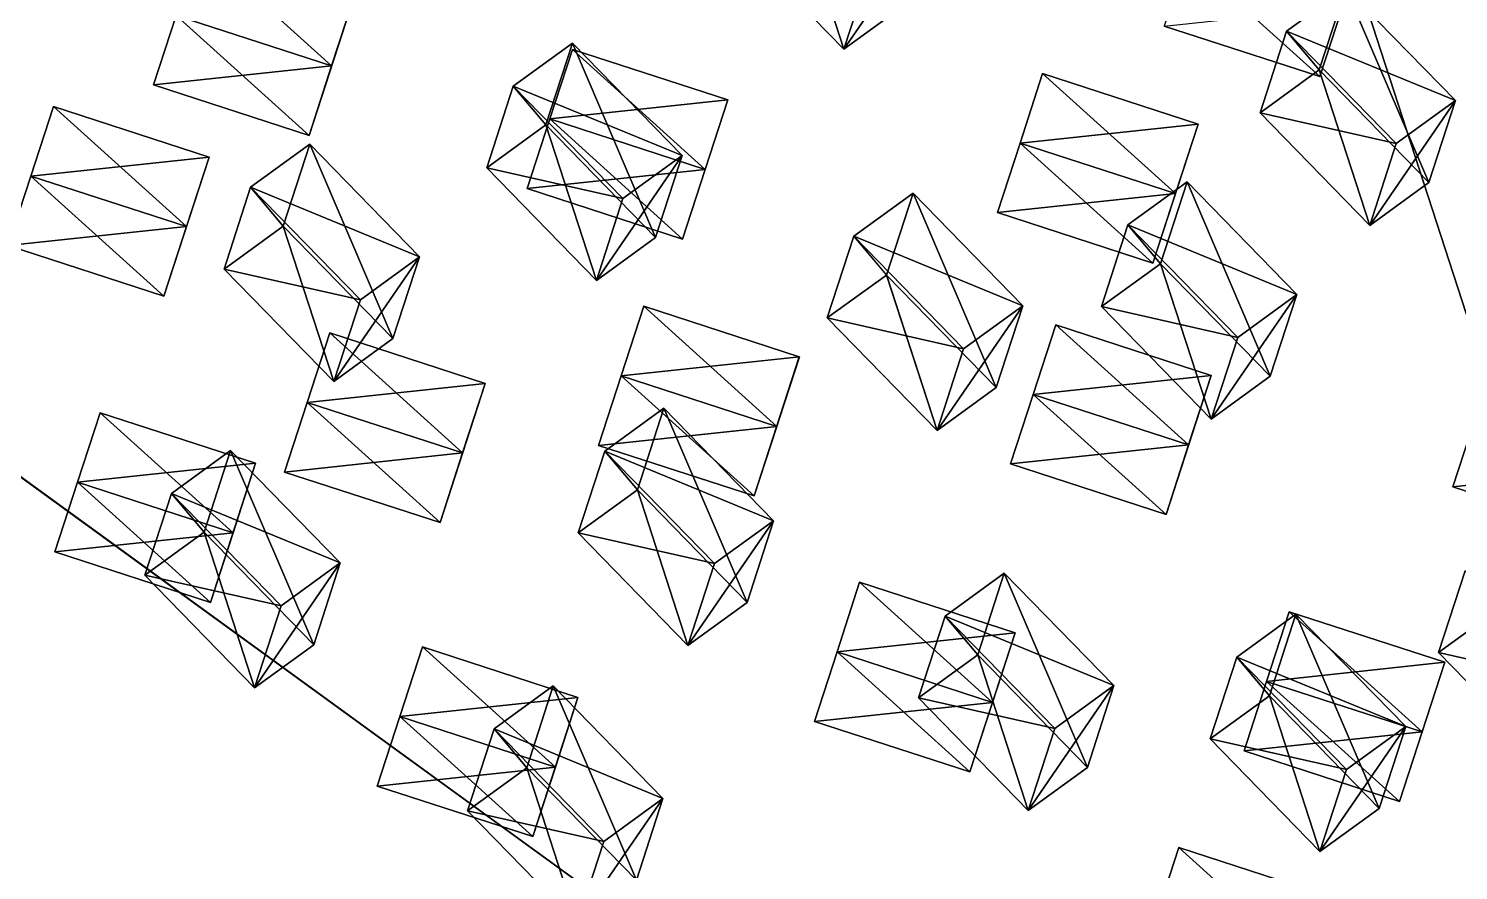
# Model space of a CAD drawing. Header units: metres. Extents: x -324 to 324, y -310 to 311.
# Drawn here: x -219.5 to -132.1, y -244.9 to -193.4 of the extents above; entities that cross this region are included whole.
import ezdxf

# ---------------------------------------------------------------- set-up
doc = ezdxf.new("R2010")
doc.units = ezdxf.units.M

msp = doc.modelspace()

# ---------------------------------------------------------------- linework, layer by layer
for p, q in [((-261.94806, -190.31653, -1061.6997), (-100.13974, -307.86996, -938.0959)), ((-100.0555, -307.9384, -938.3003), (-261.85693, -190.37546, -1061.9042))]:
    msp.add_line(p, q)
for points in [[(-100.0555, -307.9384, -938.3003), (-261.85693, -190.37546, -1061.9042), (-161.85385, -117.712006, -1261.8993), (-161.85374, -117.71191, -1261.8992)], [(-100.0555, -307.9384, -938.3003), (-161.85385, -117.712006, -1261.8993), (61.75289, -190.36646, -1261.8992), (61.75299, -190.36635, -1261.899)], [(-169.66518, -194.63312, -898.4702), (-176.3735, -187.7513, -901.23413), (-172.75555, -185.12271, -903.4704), (-172.75545, -185.1226, -903.4703)], [(-172.75555, -185.12271, -903.4704), (-166.04724, -192.00453, -900.70654), (-169.66518, -194.63312, -898.4702), (-169.66507, -194.63301, -898.4701)], [(-169.66518, -194.63312, -898.4702), (-166.04724, -192.00453, -900.70654), (-164.4223, -187.00429, -892.2002), (-164.4222, -187.00418, -892.2001)], [(-164.4223, -187.00429, -892.2002), (-168.04025, -189.63287, -889.9639), (-169.66518, -194.63312, -898.4702), (-169.66507, -194.63301, -898.4701)], [(-176.3735, -187.7513, -901.23413), (-169.66518, -194.63312, -898.4702), (-168.04025, -189.63287, -889.9639), (-168.04015, -189.63277, -889.9638)], [(-140.56323, -196.30281, -1144.5905), (-139.18112, -192.04915, -1153.5345), (-137.7992, -187.796, -1151.2982), (-137.79909, -187.7959, -1151.2981)], [(-137.7992, -187.796, -1151.2982), (-139.18129, -192.04967, -1142.3541), (-140.56323, -196.30281, -1144.5905), (-140.56313, -196.3027, -1144.5903)], [(-209.12793, -188.30614, -1106.2496), (-210.51004, -192.5598, -1097.3055), (-200.99947, -195.64998, -1097.3055), (-200.99936, -195.64987, -1097.3054)], [(-200.99947, -195.64998, -1097.3055), (-199.61737, -191.39632, -1106.2496), (-209.12793, -188.30614, -1106.2496), (-209.12782, -188.30603, -1106.2495)], [(-148.69186, -188.95949, -1142.3541), (-150.07379, -193.21263, -1144.5905), (-140.56323, -196.30281, -1144.5905), (-140.56313, -196.3027, -1144.5903)], [(-140.56323, -196.30281, -1144.5905), (-139.18129, -192.04967, -1142.3541), (-148.69186, -188.95949, -1142.3541), (-148.69176, -188.95938, -1142.354)], [(-61.935295, -190.30717, -738.10077), (-261.94806, -190.31653, -1061.6997), (-100.13974, -307.86996, -938.0959), (-100.13964, -307.86987, -938.09576)], [(-199.61737, -191.39632, -1106.2496), (-200.9993, -195.64946, -1108.486), (-210.50987, -192.55928, -1108.486), (-210.50977, -192.55917, -1108.4858)], [(-202.38141, -199.90312, -1099.5419), (-200.9993, -195.64946, -1108.486), (-199.61737, -191.39632, -1106.2496), (-199.61726, -191.39621, -1106.2495)], [(-199.61737, -191.39632, -1106.2496), (-200.99947, -195.64998, -1097.3055), (-202.38141, -199.90312, -1099.5419), (-202.3813, -199.90302, -1099.5417)], [(-132.26791, -197.7749, -852.8397), (-138.97624, -190.89307, -855.60364), (-142.59418, -193.52167, -853.3673), (-142.59407, -193.52156, -853.3672)], [(-142.59418, -193.52167, -853.3673), (-138.97624, -190.89307, -855.60364), (-140.60117, -195.89333, -864.1099), (-140.60106, -195.89322, -864.1098)], [(-133.89285, -202.77515, -861.34607), (-140.60117, -195.89333, -864.1099), (-138.97624, -190.89307, -855.60364), (-138.97614, -190.89296, -855.6035)], [(-138.97624, -190.89307, -855.60364), (-132.26791, -197.7749, -852.8397), (-133.89285, -202.77515, -861.34607), (-133.89275, -202.77504, -861.34595)], [(-139.18112, -192.04915, -1153.5345), (-140.56323, -196.30281, -1144.5905), (-150.07379, -193.21263, -1144.5905), (-150.07368, -193.21252, -1144.5903)], [(-211.89197, -196.81294, -1099.5419), (-210.50987, -192.55928, -1108.486), (-200.9993, -195.64946, -1108.486), (-200.99919, -195.64935, -1108.4858)], [(-210.50987, -192.55928, -1108.486), (-211.89197, -196.81294, -1099.5419), (-210.51004, -192.5598, -1097.3055), (-210.50993, -192.5597, -1097.3054)], [(-210.51004, -192.5598, -1097.3055), (-211.89197, -196.81294, -1099.5419), (-202.38141, -199.90312, -1099.5419), (-202.3813, -199.90302, -1099.5417)], [(-202.38141, -199.90312, -1099.5419), (-200.99947, -195.64998, -1097.3055), (-210.51004, -192.5598, -1097.3055), (-210.50993, -192.5597, -1097.3054)], [(-140.60117, -195.89333, -864.1099), (-144.21912, -198.52191, -861.87366), (-142.59418, -193.52167, -853.3673), (-142.59407, -193.52156, -853.3672)], [(-135.88586, -200.40349, -850.60345), (-142.59418, -193.52167, -853.3673), (-144.21912, -198.52191, -861.87366), (-144.21901, -198.5218, -861.87354)], [(-142.59418, -193.52167, -853.3673), (-135.88586, -200.40349, -850.60345), (-132.26791, -197.7749, -852.8397), (-132.2678, -197.7748, -852.8396)], [(-179.56404, -201.13731, -933.3094), (-186.27237, -194.2555, -936.0733), (-189.8903, -196.88408, -933.837), (-189.8902, -196.88397, -933.83685)], [(-189.8903, -196.88408, -933.837), (-186.27237, -194.2555, -936.0733), (-187.8973, -199.25574, -944.5796), (-187.89719, -199.25563, -944.57947)], [(-181.18898, -206.13756, -941.81573), (-187.8973, -199.25574, -944.5796), (-186.27237, -194.2555, -936.0733), (-186.27226, -194.25539, -936.0732)], [(-186.2771, -194.64098, -1108.3225), (-187.65921, -198.89464, -1099.3784), (-178.14864, -201.98482, -1099.3784), (-178.14853, -201.98471, -1099.3783)], [(-187.65921, -198.89464, -1099.3784), (-186.2771, -194.64098, -1108.3225), (-187.65904, -198.89412, -1110.5588), (-187.65894, -198.89401, -1110.5587)], [(-187.65904, -198.89412, -1110.5588), (-186.2771, -194.64098, -1108.3225), (-176.76654, -197.73116, -1108.3225), (-176.76643, -197.73105, -1108.3224)], [(-178.14864, -201.98482, -1099.3784), (-176.76654, -197.73116, -1108.3225), (-186.2771, -194.64098, -1108.3225), (-186.277, -194.64087, -1108.3224)], [(-186.27237, -194.2555, -936.0733), (-179.56404, -201.13731, -933.3094), (-181.18898, -206.13756, -941.81573), (-181.18887, -206.13745, -941.8156)], [(-200.9993, -195.64946, -1108.486), (-202.38141, -199.90312, -1099.5419), (-211.89197, -196.81294, -1099.5419), (-211.89186, -196.81284, -1099.5417)], [(-157.51492, -196.11517, -1123.2926), (-158.89703, -200.36884, -1114.3485), (-149.38646, -203.45901, -1114.3485), (-149.38635, -203.45891, -1114.3484)], [(-158.89703, -200.36884, -1114.3485), (-157.51492, -196.11517, -1123.2926), (-158.89687, -200.36832, -1125.5289), (-158.89676, -200.36821, -1125.5288)], [(-158.89687, -200.36832, -1125.5289), (-157.51492, -196.11517, -1123.2926), (-148.00436, -199.20535, -1123.2926), (-148.00426, -199.20525, -1123.2925)], [(-149.38646, -203.45901, -1114.3485), (-148.00436, -199.20535, -1123.2926), (-157.51492, -196.11517, -1123.2926), (-157.51482, -196.11507, -1123.2925)], [(-137.51079, -205.40375, -859.10974), (-144.21912, -198.52191, -861.87366), (-140.60117, -195.89333, -864.1099), (-140.60106, -195.89322, -864.1098)], [(-140.60117, -195.89333, -864.1099), (-133.89285, -202.77515, -861.34607), (-137.51079, -205.40375, -859.10974), (-137.51068, -205.40364, -859.1096)], [(-187.8973, -199.25574, -944.5796), (-191.51524, -201.88432, -942.3433), (-189.8903, -196.88408, -933.837), (-189.8902, -196.88397, -933.83685)], [(-183.18199, -203.7659, -931.0731), (-189.8903, -196.88408, -933.837), (-191.51524, -201.88432, -942.3433), (-191.51514, -201.88422, -942.3432)], [(-189.8903, -196.88408, -933.837), (-183.18199, -203.7659, -931.0731), (-179.56404, -201.13731, -933.3094), (-179.56393, -201.1372, -933.30927)], [(-218.00763, -198.13597, -1082.0673), (-219.38974, -202.38963, -1073.1232), (-209.87917, -205.47981, -1073.1232), (-209.87906, -205.4797, -1073.123)], [(-219.38974, -202.38963, -1073.1232), (-218.00763, -198.13597, -1082.0673), (-219.38957, -202.38911, -1084.3036), (-219.38947, -202.389, -1084.3035)], [(-219.38957, -202.38911, -1084.3036), (-218.00763, -198.13597, -1082.0673), (-208.49707, -201.22615, -1082.0673), (-208.49696, -201.22604, -1082.0671)], [(-209.87917, -205.47981, -1073.1232), (-208.49707, -201.22615, -1082.0673), (-218.00763, -198.13597, -1082.0673), (-218.00752, -198.13586, -1082.0671)], [(-176.76654, -197.73116, -1108.3225), (-178.14847, -201.9843, -1110.5588), (-187.65904, -198.89412, -1110.5588), (-187.65894, -198.89401, -1110.5587)], [(-179.53058, -206.23796, -1101.6147), (-178.14847, -201.9843, -1110.5588), (-176.76654, -197.73116, -1108.3225), (-176.76643, -197.73105, -1108.3224)], [(-176.76654, -197.73116, -1108.3225), (-178.14864, -201.98482, -1099.3784), (-179.53058, -206.23796, -1101.6147), (-179.53047, -206.23785, -1101.6146)], [(-137.51079, -205.40375, -859.10974), (-133.89285, -202.77515, -861.34607), (-132.26791, -197.7749, -852.8397), (-132.2678, -197.7748, -852.8396)], [(-132.26791, -197.7749, -852.8397), (-135.88586, -200.40349, -850.60345), (-137.51079, -205.40375, -859.10974), (-137.51068, -205.40364, -859.1096)], [(-184.80692, -208.76614, -939.5794), (-191.51524, -201.88432, -942.3433), (-187.8973, -199.25574, -944.5796), (-187.89719, -199.25563, -944.57947)], [(-189.04114, -203.14778, -1101.6147), (-187.65904, -198.89412, -1110.5588), (-178.14847, -201.9843, -1110.5588), (-178.14836, -201.98419, -1110.5587)], [(-187.65904, -198.89412, -1110.5588), (-189.04114, -203.14778, -1101.6147), (-187.65921, -198.89464, -1099.3784), (-187.6591, -198.89453, -1099.3783)], [(-187.65921, -198.89464, -1099.3784), (-189.04114, -203.14778, -1101.6147), (-179.53058, -206.23796, -1101.6147), (-179.53047, -206.23785, -1101.6146)], [(-187.8973, -199.25574, -944.5796), (-181.18898, -206.13756, -941.81573), (-184.80692, -208.76614, -939.5794), (-184.80681, -208.76604, -939.5793)], [(-179.53058, -206.23796, -1101.6147), (-178.14864, -201.98482, -1099.3784), (-187.65921, -198.89464, -1099.3784), (-187.6591, -198.89453, -1099.3783)], [(-148.00436, -199.20535, -1123.2926), (-149.38629, -203.4585, -1125.5289), (-158.89687, -200.36832, -1125.5289), (-158.89676, -200.36821, -1125.5288)], [(-150.7684, -207.71216, -1116.5848), (-149.38629, -203.4585, -1125.5289), (-148.00436, -199.20535, -1123.2926), (-148.00426, -199.20525, -1123.2925)], [(-148.00436, -199.20535, -1123.2926), (-149.38646, -203.45901, -1114.3485), (-150.7684, -207.71216, -1116.5848), (-150.7683, -207.71205, -1116.5847)], [(-144.21912, -198.52191, -861.87366), (-137.51079, -205.40375, -859.10974), (-135.88586, -200.40349, -850.60345), (-135.88576, -200.40338, -850.60333)], [(-195.62427, -207.32352, -966.56366), (-202.3326, -200.44168, -969.3276), (-205.95053, -203.07028, -967.09125), (-205.95042, -203.07018, -967.0911)], [(-205.95053, -203.07028, -967.09125), (-202.3326, -200.44168, -969.3276), (-203.95752, -205.44194, -977.83386), (-203.95741, -205.44183, -977.83374)], [(-197.2492, -212.32376, -975.07), (-203.95752, -205.44194, -977.83386), (-202.3326, -200.44168, -969.3276), (-202.33249, -200.44157, -969.32745)], [(-202.3326, -200.44168, -969.3276), (-195.62427, -207.32352, -966.56366), (-197.2492, -212.32376, -975.07), (-197.2491, -212.32365, -975.0699)], [(-160.27896, -204.62198, -1116.5848), (-158.89687, -200.36832, -1125.5289), (-149.38629, -203.4585, -1125.5289), (-149.38618, -203.45839, -1125.5288)], [(-158.89687, -200.36832, -1125.5289), (-160.27896, -204.62198, -1116.5848), (-158.89703, -200.36884, -1114.3485), (-158.89693, -200.36873, -1114.3484)], [(-158.89703, -200.36884, -1114.3485), (-160.27896, -204.62198, -1116.5848), (-150.7684, -207.71216, -1116.5848), (-150.7683, -207.71205, -1116.5847)], [(-150.7684, -207.71216, -1116.5848), (-149.38646, -203.45901, -1114.3485), (-158.89703, -200.36884, -1114.3485), (-158.89693, -200.36873, -1114.3484)], [(-208.49707, -201.22615, -1082.0673), (-209.879, -205.4793, -1084.3036), (-219.38957, -202.38911, -1084.3036), (-219.38947, -202.389, -1084.3035)], [(-211.26111, -209.73296, -1075.3595), (-209.879, -205.4793, -1084.3036), (-208.49707, -201.22615, -1082.0673), (-208.49696, -201.22604, -1082.0671)], [(-208.49707, -201.22615, -1082.0673), (-209.87917, -205.47981, -1073.1232), (-211.26111, -209.73296, -1075.3595), (-211.261, -209.73285, -1075.3594)], [(-191.51524, -201.88432, -942.3433), (-184.80692, -208.76614, -939.5794), (-183.18199, -203.7659, -931.0731), (-183.18188, -203.7658, -931.073)], [(-178.14847, -201.9843, -1110.5588), (-179.53058, -206.23796, -1101.6147), (-189.04114, -203.14778, -1101.6147), (-189.04103, -203.14767, -1101.6146)], [(-184.80692, -208.76614, -939.5794), (-181.18898, -206.13756, -941.81573), (-179.56404, -201.13731, -933.3094), (-179.56393, -201.1372, -933.30927)], [(-179.56404, -201.13731, -933.3094), (-183.18199, -203.7659, -931.0731), (-184.80692, -208.76614, -939.5794), (-184.80681, -208.76604, -939.5793)], [(-220.77167, -206.64278, -1075.3595), (-219.38957, -202.38911, -1084.3036), (-209.879, -205.4793, -1084.3036), (-209.87889, -205.47919, -1084.3035)], [(-219.38957, -202.38911, -1084.3036), (-220.77167, -206.64278, -1075.3595), (-219.38974, -202.38963, -1073.1232), (-219.38963, -202.38953, -1073.123)], [(-219.38974, -202.38963, -1073.1232), (-220.77167, -206.64278, -1075.3595), (-211.26111, -209.73296, -1075.3595), (-211.261, -209.73285, -1075.3594)], [(-211.26111, -209.73296, -1075.3595), (-209.87917, -205.47981, -1073.1232), (-219.38974, -202.38963, -1073.1232), (-219.38963, -202.38953, -1073.123)], [(-141.96942, -209.62589, -882.46515), (-148.67775, -202.74405, -885.22906), (-152.29568, -205.37265, -882.99274), (-152.29558, -205.37254, -882.9926)], [(-152.29568, -205.37265, -882.99274), (-148.67775, -202.74405, -885.22906), (-150.30267, -207.74431, -893.73535), (-150.30257, -207.7442, -893.7352)], [(-143.59436, -214.62613, -890.9715), (-150.30267, -207.74431, -893.73535), (-148.67775, -202.74405, -885.22906), (-148.67764, -202.74394, -885.22894)], [(-148.67775, -202.74405, -885.22906), (-141.96942, -209.62589, -882.46515), (-143.59436, -214.62613, -890.9715), (-143.59425, -214.62602, -890.9714)], [(-203.95752, -205.44194, -977.83386), (-207.57547, -208.07053, -975.5976), (-205.95053, -203.07028, -967.09125), (-205.95042, -203.07018, -967.0911)], [(-199.24222, -209.9521, -964.3274), (-205.95053, -203.07028, -967.09125), (-207.57547, -208.07053, -975.5976), (-207.57536, -208.07042, -975.5975)], [(-205.95053, -203.07028, -967.09125), (-199.24222, -209.9521, -964.3274), (-195.62427, -207.32352, -966.56366), (-195.62416, -207.32341, -966.56354)], [(-158.73203, -210.31883, -910.3988), (-165.44035, -203.43701, -913.1627), (-169.05829, -206.0656, -910.9264), (-169.05818, -206.06549, -910.9263)], [(-169.05829, -206.0656, -910.9264), (-165.44035, -203.43701, -913.1627), (-167.06528, -208.43726, -921.669), (-167.06517, -208.43715, -921.6689)], [(-160.35696, -215.31908, -918.90515), (-167.06528, -208.43726, -921.669), (-165.44035, -203.43701, -913.1627), (-165.44025, -203.4369, -913.1626)], [(-165.44035, -203.43701, -913.1627), (-158.73203, -210.31883, -910.3988), (-160.35696, -215.31908, -918.90515), (-160.35686, -215.31897, -918.905)], [(-149.38629, -203.4585, -1125.5289), (-150.7684, -207.71216, -1116.5848), (-160.27896, -204.62198, -1116.5848), (-160.27885, -204.62187, -1116.5847)], [(-209.879, -205.4793, -1084.3036), (-211.26111, -209.73296, -1075.3595), (-220.77167, -206.64278, -1075.3595), (-220.77156, -206.64267, -1075.3594)], [(-200.86714, -214.95236, -972.8337), (-207.57547, -208.07053, -975.5976), (-203.95752, -205.44194, -977.83386), (-203.95741, -205.44183, -977.83374)], [(-203.95752, -205.44194, -977.83386), (-197.2492, -212.32376, -975.07), (-200.86714, -214.95236, -972.8337), (-200.86703, -214.95226, -972.83356)], [(-150.30267, -207.74431, -893.73535), (-153.92062, -210.3729, -891.4991), (-152.29568, -205.37265, -882.99274), (-152.29558, -205.37254, -882.9926)], [(-145.58737, -212.25447, -880.2289), (-152.29568, -205.37265, -882.99274), (-153.92062, -210.3729, -891.4991), (-153.92052, -210.37279, -891.49896)], [(-152.29568, -205.37265, -882.99274), (-145.58737, -212.25447, -880.2289), (-141.96942, -209.62589, -882.46515), (-141.96931, -209.62578, -882.465)], [(-167.06528, -208.43726, -921.669), (-170.68323, -211.06584, -919.43274), (-169.05829, -206.0656, -910.9264), (-169.05818, -206.06549, -910.9263)], [(-162.34998, -212.94742, -908.16254), (-169.05829, -206.0656, -910.9264), (-170.68323, -211.06584, -919.43274), (-170.68312, -211.06573, -919.4326)], [(-169.05829, -206.0656, -910.9264), (-162.34998, -212.94742, -908.16254), (-158.73203, -210.31883, -910.3988), (-158.73192, -210.31873, -910.3987)], [(-207.57547, -208.07053, -975.5976), (-200.86714, -214.95236, -972.8337), (-199.24222, -209.9521, -964.3274), (-199.24211, -209.952, -964.3273)], [(-200.86714, -214.95236, -972.8337), (-197.2492, -212.32376, -975.07), (-195.62427, -207.32352, -966.56366), (-195.62416, -207.32341, -966.56354)], [(-195.62427, -207.32352, -966.56366), (-199.24222, -209.9521, -964.3274), (-200.86714, -214.95236, -972.8337), (-200.86703, -214.95226, -972.83356)], [(-147.2123, -217.25473, -888.73517), (-153.92062, -210.3729, -891.4991), (-150.30267, -207.74431, -893.73535), (-150.30257, -207.7442, -893.7352)], [(-150.30267, -207.74431, -893.73535), (-143.59436, -214.62613, -890.9715), (-147.2123, -217.25473, -888.73517), (-147.21219, -217.25462, -888.73505)], [(-163.9749, -217.94766, -916.6688), (-170.68323, -211.06584, -919.43274), (-167.06528, -208.43726, -921.669), (-167.06517, -208.43715, -921.6689)], [(-167.06528, -208.43726, -921.669), (-160.35696, -215.31908, -918.90515), (-163.9749, -217.94766, -916.6688), (-163.9748, -217.94756, -916.6687)], [(-147.2123, -217.25473, -888.73517), (-143.59436, -214.62613, -890.9715), (-141.96942, -209.62589, -882.46515), (-141.96931, -209.62578, -882.465)], [(-141.96942, -209.62589, -882.46515), (-145.58737, -212.25447, -880.2289), (-147.2123, -217.25473, -888.73517), (-147.21219, -217.25462, -888.73505)], [(-181.90524, -210.35077, -1081.146), (-183.28735, -214.60443, -1072.2019), (-173.77678, -217.69461, -1072.2019), (-173.77667, -217.6945, -1072.2018)], [(-183.28735, -214.60443, -1072.2019), (-181.90524, -210.35077, -1081.146), (-183.28719, -214.60391, -1083.3823), (-183.28708, -214.6038, -1083.3822)], [(-183.28719, -214.60391, -1083.3823), (-181.90524, -210.35077, -1081.146), (-172.39468, -213.44095, -1081.146), (-172.39458, -213.44084, -1081.1459)], [(-173.77678, -217.69461, -1072.2019), (-172.39468, -213.44095, -1081.146), (-181.90524, -210.35077, -1081.146), (-181.90514, -210.35066, -1081.1459)], [(-163.9749, -217.94766, -916.6688), (-160.35696, -215.31908, -918.90515), (-158.73203, -210.31883, -910.3988), (-158.73192, -210.31873, -910.3987)], [(-158.73203, -210.31883, -910.3988), (-162.34998, -212.94742, -908.16254), (-163.9749, -217.94766, -916.6688), (-163.9748, -217.94756, -916.6687)], [(-153.92062, -210.3729, -891.4991), (-147.2123, -217.25473, -888.73517), (-145.58737, -212.25447, -880.2289), (-145.58727, -212.25436, -880.22876)], [(-170.68323, -211.06584, -919.43274), (-163.9749, -217.94766, -916.6688), (-162.34998, -212.94742, -908.16254), (-162.34987, -212.94731, -908.1624)], [(-156.71567, -211.48761, -1094.5499), (-158.09778, -215.74127, -1085.6058), (-148.5872, -218.83145, -1085.6058), (-148.5871, -218.83134, -1085.6057)], [(-158.09778, -215.74127, -1085.6058), (-156.71567, -211.48761, -1094.5499), (-158.09761, -215.74075, -1096.7863), (-158.0975, -215.74065, -1096.7861)], [(-158.09761, -215.74075, -1096.7863), (-156.71567, -211.48761, -1094.5499), (-147.20511, -214.57779, -1094.5499), (-147.205, -214.57768, -1094.5498)], [(-148.5872, -218.83145, -1085.6058), (-147.20511, -214.57779, -1094.5499), (-156.71567, -211.48761, -1094.5499), (-156.71556, -211.4875, -1094.5498)], [(-201.11642, -211.97987, -1066.1759), (-202.49854, -216.23354, -1057.2318), (-192.98796, -219.32372, -1057.2318), (-192.98785, -219.32361, -1057.2317)], [(-202.49854, -216.23354, -1057.2318), (-201.11642, -211.97987, -1066.1759), (-202.49837, -216.23302, -1068.4122), (-202.49826, -216.23291, -1068.4121)], [(-202.49837, -216.23302, -1068.4122), (-201.11642, -211.97987, -1066.1759), (-191.60587, -215.07005, -1066.1759), (-191.60576, -215.06995, -1066.1758)], [(-192.98796, -219.32372, -1057.2318), (-191.60587, -215.07005, -1066.1759), (-201.11642, -211.97987, -1066.1759), (-201.11632, -211.97977, -1066.1758)], [(-172.39468, -213.44095, -1081.146), (-173.77661, -217.69409, -1083.3823), (-183.28719, -214.60391, -1083.3823), (-183.28708, -214.6038, -1083.3822)], [(-175.15872, -221.94775, -1074.4382), (-173.77661, -217.69409, -1083.3823), (-172.39468, -213.44095, -1081.146), (-172.39458, -213.44084, -1081.1459)], [(-172.39468, -213.44095, -1081.146), (-173.77678, -217.69461, -1072.2019), (-175.15872, -221.94775, -1074.4382), (-175.15862, -221.94765, -1074.4381)], [(-191.60587, -215.07005, -1066.1759), (-192.9878, -219.3232, -1068.4122), (-202.49837, -216.23302, -1068.4122), (-202.49826, -216.23291, -1068.4121)], [(-194.3699, -223.57686, -1059.4681), (-192.9878, -219.3232, -1068.4122), (-191.60587, -215.07005, -1066.1759), (-191.60576, -215.06995, -1066.1758)], [(-191.60587, -215.07005, -1066.1759), (-192.98796, -219.32372, -1057.2318), (-194.3699, -223.57686, -1059.4681), (-194.3698, -223.57675, -1059.468)], [(-184.66928, -218.85757, -1074.4382), (-183.28719, -214.60391, -1083.3823), (-173.77661, -217.69409, -1083.3823), (-173.7765, -217.69398, -1083.3822)], [(-183.28719, -214.60391, -1083.3823), (-184.66928, -218.85757, -1074.4382), (-183.28735, -214.60443, -1072.2019), (-183.28725, -214.60432, -1072.2018)], [(-183.28735, -214.60443, -1072.2019), (-184.66928, -218.85757, -1074.4382), (-175.15872, -221.94775, -1074.4382), (-175.15862, -221.94765, -1074.4381)], [(-175.15872, -221.94775, -1074.4382), (-173.77678, -217.69461, -1072.2019), (-183.28735, -214.60443, -1072.2019), (-183.28725, -214.60432, -1072.2018)], [(-147.20511, -214.57779, -1094.5499), (-148.58704, -218.83093, -1096.7863), (-158.09761, -215.74075, -1096.7863), (-158.0975, -215.74065, -1096.7861)], [(-149.96915, -223.0846, -1087.8422), (-148.58704, -218.83093, -1096.7863), (-147.20511, -214.57779, -1094.5499), (-147.205, -214.57768, -1094.5498)], [(-147.20511, -214.57779, -1094.5499), (-148.5872, -218.83145, -1085.6058), (-149.96915, -223.0846, -1087.8422), (-149.96904, -223.08449, -1087.842)], [(-159.4797, -219.99442, -1087.8422), (-158.09761, -215.74075, -1096.7863), (-148.58704, -218.83093, -1096.7863), (-148.58693, -218.83083, -1096.7861)], [(-158.09761, -215.74075, -1096.7863), (-159.4797, -219.99442, -1087.8422), (-158.09778, -215.74127, -1085.6058), (-158.09767, -215.74117, -1085.6057)], [(-158.09778, -215.74127, -1085.6058), (-159.4797, -219.99442, -1087.8422), (-149.96915, -223.0846, -1087.8422), (-149.96904, -223.08449, -1087.842)], [(-149.96915, -223.0846, -1087.8422), (-148.5872, -218.83145, -1085.6058), (-158.09778, -215.74127, -1085.6058), (-158.09767, -215.74117, -1085.6057)], [(-203.88046, -220.48668, -1059.4681), (-202.49837, -216.23302, -1068.4122), (-192.9878, -219.3232, -1068.4122), (-192.98769, -219.32309, -1068.4121)], [(-202.49837, -216.23302, -1068.4122), (-203.88046, -220.48668, -1059.4681), (-202.49854, -216.23354, -1057.2318), (-202.49843, -216.23343, -1057.2317)], [(-202.49854, -216.23354, -1057.2318), (-203.88046, -220.48668, -1059.4681), (-194.3699, -223.57686, -1059.4681), (-194.3698, -223.57675, -1059.468)], [(-194.3699, -223.57686, -1059.4681), (-192.98796, -219.32372, -1057.2318), (-202.49854, -216.23354, -1057.2318), (-202.49843, -216.23343, -1057.2317)], [(-173.96713, -223.46332, -950.49713), (-180.67546, -216.58148, -953.26105), (-184.2934, -219.21008, -951.0247), (-184.29329, -219.20998, -951.0246)], [(-184.2934, -219.21008, -951.0247), (-180.67546, -216.58148, -953.26105), (-182.30038, -221.58174, -961.76733), (-182.30028, -221.58163, -961.7672)], [(-175.59207, -228.46356, -959.0035), (-182.30038, -221.58174, -961.76733), (-180.67546, -216.58148, -953.26105), (-180.67535, -216.58138, -953.2609)], [(-180.67546, -216.58148, -953.26105), (-173.96713, -223.46332, -950.49713), (-175.59207, -228.46356, -959.0035), (-175.59196, -228.46346, -959.00336)], [(-215.15765, -216.86305, -1048.2117), (-216.53976, -221.11671, -1039.2676), (-207.02919, -224.2069, -1039.2676), (-207.02908, -224.20679, -1039.2675)], [(-216.53976, -221.11671, -1039.2676), (-215.15765, -216.86305, -1048.2117), (-216.5396, -221.1162, -1050.448), (-216.53949, -221.11609, -1050.4479)], [(-216.5396, -221.1162, -1050.448), (-215.15765, -216.86305, -1048.2117), (-205.6471, -219.95323, -1048.2117), (-205.64699, -219.95312, -1048.2115)], [(-207.02919, -224.2069, -1039.2676), (-205.6471, -219.95323, -1048.2117), (-215.15765, -216.86305, -1048.2117), (-215.15755, -216.86295, -1048.2115)], [(-173.77661, -217.69409, -1083.3823), (-175.15872, -221.94775, -1074.4382), (-184.66928, -218.85757, -1074.4382), (-184.66917, -218.85747, -1074.4381)], [(-132.42723, -221.39749, -1101.8911), (-131.04514, -217.14383, -1110.8352), (-121.53457, -220.23401, -1110.8352), (-121.53447, -220.2339, -1110.8351)], [(-131.04514, -217.14383, -1110.8352), (-132.42723, -221.39749, -1101.8911), (-131.0453, -217.14435, -1099.6548), (-131.0452, -217.14424, -1099.6547)], [(-131.0453, -217.14435, -1099.6548), (-132.42723, -221.39749, -1101.8911), (-122.91667, -224.48767, -1101.8911), (-122.91657, -224.48756, -1101.891)], [(-200.46567, -226.04881, -996.4065), (-207.174, -219.16699, -999.1704), (-210.79193, -221.79558, -996.9341), (-210.79182, -221.79547, -996.93396)], [(-210.79193, -221.79558, -996.9341), (-207.174, -219.16699, -999.1704), (-208.79892, -224.16724, -1007.6767), (-208.79881, -224.16713, -1007.6766)], [(-202.0906, -231.04906, -1004.91284), (-208.79892, -224.16724, -1007.6767), (-207.174, -219.16699, -999.1704), (-207.17389, -219.16689, -999.1703)], [(-207.174, -219.16699, -999.1704), (-200.46567, -226.04881, -996.4065), (-202.0906, -231.04906, -1004.91284), (-202.0905, -231.04895, -1004.9127)], [(-192.9878, -219.3232, -1068.4122), (-194.3699, -223.57686, -1059.4681), (-203.88046, -220.48668, -1059.4681), (-203.88036, -220.48657, -1059.468)], [(-182.30038, -221.58174, -961.76733), (-185.91833, -224.21033, -959.53107), (-184.2934, -219.21008, -951.0247), (-184.29329, -219.20998, -951.0246)], [(-177.58508, -226.0919, -948.26086), (-184.2934, -219.21008, -951.0247), (-185.91833, -224.21033, -959.53107), (-185.91823, -224.21022, -959.53094)], [(-184.2934, -219.21008, -951.0247), (-177.58508, -226.0919, -948.26086), (-173.96713, -223.46332, -950.49713), (-173.96703, -223.46321, -950.497)], [(-148.58704, -218.83093, -1096.7863), (-149.96915, -223.0846, -1087.8422), (-159.4797, -219.99442, -1087.8422), (-159.4796, -219.99431, -1087.842)], [(-205.6471, -219.95323, -1048.2117), (-207.02902, -224.20638, -1050.448), (-216.5396, -221.1162, -1050.448), (-216.53949, -221.11609, -1050.4479)], [(-208.41113, -228.46004, -1041.5039), (-207.02902, -224.20638, -1050.448), (-205.6471, -219.95323, -1048.2117), (-205.64699, -219.95312, -1048.2115)], [(-205.6471, -219.95323, -1048.2117), (-207.02919, -224.2069, -1039.2676), (-208.41113, -228.46004, -1041.5039), (-208.41103, -228.45993, -1041.5038)], [(-121.53457, -220.23401, -1110.8352), (-122.91667, -224.48767, -1101.8911), (-132.42723, -221.39749, -1101.8911), (-132.42712, -221.39738, -1101.891)], [(-217.92169, -225.36986, -1041.5039), (-216.5396, -221.1162, -1050.448), (-207.02902, -224.20638, -1050.448), (-207.02892, -224.20627, -1050.4479)], [(-216.5396, -221.1162, -1050.448), (-217.92169, -225.36986, -1041.5039), (-216.53976, -221.11671, -1039.2676), (-216.53966, -221.11661, -1039.2675)], [(-216.53976, -221.11671, -1039.2676), (-217.92169, -225.36986, -1041.5039), (-208.41113, -228.46004, -1041.5039), (-208.41103, -228.45993, -1041.5038)], [(-208.41113, -228.46004, -1041.5039), (-207.02919, -224.2069, -1039.2676), (-216.53976, -221.11671, -1039.2676), (-216.53966, -221.11661, -1039.2675)], [(-208.79892, -224.16724, -1007.6767), (-212.41687, -226.79582, -1005.4404), (-210.79193, -221.79558, -996.9341), (-210.79182, -221.79547, -996.93396)], [(-204.08362, -228.6774, -994.1702), (-210.79193, -221.79558, -996.9341), (-212.41687, -226.79582, -1005.4404), (-212.41676, -226.79572, -1005.4403)], [(-210.79193, -221.79558, -996.9341), (-204.08362, -228.6774, -994.1702), (-200.46567, -226.04881, -996.4065), (-200.46556, -226.0487, -996.4064)], [(-179.21, -231.09216, -956.76715), (-185.91833, -224.21033, -959.53107), (-182.30038, -221.58174, -961.76733), (-182.30028, -221.58163, -961.7672)], [(-182.30038, -221.58174, -961.76733), (-175.59207, -228.46356, -959.0035), (-179.21, -231.09216, -956.76715), (-179.2099, -231.09206, -956.767)], [(-179.21, -231.09216, -956.76715), (-175.59207, -228.46356, -959.0035), (-173.96713, -223.46332, -950.49713), (-173.96703, -223.46321, -950.497)], [(-173.96713, -223.46332, -950.49713), (-177.58508, -226.0919, -948.26086), (-179.21, -231.09216, -956.76715), (-179.2099, -231.09206, -956.767)], [(-207.02902, -224.20638, -1050.448), (-208.41113, -228.46004, -1041.5039), (-217.92169, -225.36986, -1041.5039), (-217.92159, -225.36975, -1041.5038)], [(-205.70854, -233.67764, -1002.6765), (-212.41687, -226.79582, -1005.4404), (-208.79892, -224.16724, -1007.6767), (-208.79881, -224.16713, -1007.6766)], [(-208.79892, -224.16724, -1007.6767), (-202.0906, -231.04906, -1004.91284), (-205.70854, -233.67764, -1002.6765), (-205.70844, -233.67754, -1002.6764)], [(-185.91833, -224.21033, -959.53107), (-179.21, -231.09216, -956.76715), (-177.58508, -226.0919, -948.26086), (-177.58498, -226.0918, -948.26074)], [(-205.70854, -233.67764, -1002.6765), (-202.0906, -231.04906, -1004.91284), (-200.46567, -226.04881, -996.4065), (-200.46556, -226.0487, -996.4064)], [(-200.46567, -226.04881, -996.4065), (-204.08362, -228.6774, -994.1702), (-205.70854, -233.67764, -1002.6765), (-205.70844, -233.67754, -1002.6764)], [(-212.41687, -226.79582, -1005.4404), (-205.70854, -233.67764, -1002.6765), (-204.08362, -228.6774, -994.1702), (-204.08351, -228.67729, -994.1701)], [(-168.70862, -227.23256, -1057.1937), (-170.09073, -231.48622, -1048.2496), (-160.58015, -234.5764, -1048.2496), (-160.58005, -234.5763, -1048.2495)], [(-170.09073, -231.48622, -1048.2496), (-168.70862, -227.23256, -1057.1937), (-170.09056, -231.4857, -1059.43), (-170.09045, -231.4856, -1059.4299)], [(-170.09056, -231.4857, -1059.43), (-168.70862, -227.23256, -1057.1937), (-159.19806, -230.32274, -1057.1937), (-159.19795, -230.32263, -1057.1936)], [(-160.58015, -234.5764, -1048.2496), (-159.19806, -230.32274, -1057.1937), (-168.70862, -227.23256, -1057.1937), (-168.70851, -227.23245, -1057.1936)], [(-153.15378, -233.55278, -928.68396), (-159.8621, -226.67096, -931.4479), (-163.48004, -229.29955, -929.21155), (-163.47993, -229.29944, -929.2114)], [(-163.48004, -229.29955, -929.21155), (-159.8621, -226.67096, -931.4479), (-161.48703, -231.6712, -939.95416), (-161.48692, -231.6711, -939.95404)], [(-154.77872, -238.55302, -937.1903), (-161.48703, -231.6712, -939.95416), (-159.8621, -226.67096, -931.4479), (-159.862, -226.67085, -931.44775)], [(-159.8621, -226.67096, -931.4479), (-153.15378, -233.55278, -928.68396), (-154.77872, -238.55302, -937.1903), (-154.77861, -238.55292, -937.1902)], [(-129.67763, -228.90283, -885.23773), (-133.29556, -231.53142, -883.00146), (-131.67064, -226.53117, -874.4951), (-131.67053, -226.53107, -874.495)], [(-124.96232, -233.413, -871.73126), (-131.67064, -226.53117, -874.4951), (-133.29556, -231.53142, -883.00146), (-133.29546, -231.53131, -883.00134)], [(-142.43607, -229.03613, -1069.999), (-143.81818, -233.2898, -1061.0549), (-134.3076, -236.37997, -1061.0549), (-134.3075, -236.37987, -1061.0548)], [(-143.81818, -233.2898, -1061.0549), (-142.43607, -229.03613, -1069.999), (-143.81801, -233.28928, -1072.2354), (-143.8179, -233.28917, -1072.2352)], [(-143.81801, -233.28928, -1072.2354), (-142.43607, -229.03613, -1069.999), (-132.9255, -232.12631, -1069.999), (-132.9254, -232.1262, -1069.9989)], [(-134.3076, -236.37997, -1061.0549), (-132.9255, -232.12631, -1069.999), (-142.43607, -229.03613, -1069.999), (-142.43596, -229.03603, -1069.9989)], [(-126.58725, -238.41324, -880.23755), (-133.29556, -231.53142, -883.00146), (-129.67763, -228.90283, -885.23773), (-129.67752, -228.90273, -885.2376)], [(-161.48703, -231.6712, -939.95416), (-165.10498, -234.29979, -937.7179), (-163.48004, -229.29955, -929.21155), (-163.47993, -229.29944, -929.2114)], [(-156.77173, -236.18137, -926.4477), (-163.48004, -229.29955, -929.21155), (-165.10498, -234.29979, -937.7179), (-165.10487, -234.29968, -937.7178)], [(-163.48004, -229.29955, -929.21155), (-156.77173, -236.18137, -926.4477), (-153.15378, -233.55278, -928.68396), (-153.15367, -233.55267, -928.68384)], [(-135.31244, -236.06097, -902.76776), (-142.02077, -229.17914, -905.5317), (-145.6387, -231.80774, -903.29535), (-145.6386, -231.80763, -903.2952)], [(-145.6387, -231.80774, -903.29535), (-142.02077, -229.17914, -905.5317), (-143.64569, -234.1794, -914.03796), (-143.64558, -234.17929, -914.03784)], [(-136.93738, -241.06122, -911.2741), (-143.64569, -234.1794, -914.03796), (-142.02077, -229.17914, -905.5317), (-142.02066, -229.17903, -905.53156)], [(-142.02077, -229.17914, -905.5317), (-135.31244, -236.06097, -902.76776), (-136.93738, -241.06122, -911.2741), (-136.93727, -241.06111, -911.274)], [(-159.19806, -230.32274, -1057.1937), (-160.57999, -234.57588, -1059.43), (-170.09056, -231.4857, -1059.43), (-170.09045, -231.4856, -1059.4299)], [(-161.9621, -238.82954, -1050.486), (-160.57999, -234.57588, -1059.43), (-159.19806, -230.32274, -1057.1937), (-159.19795, -230.32263, -1057.1936)], [(-159.19806, -230.32274, -1057.1937), (-160.58015, -234.5764, -1048.2496), (-161.9621, -238.82954, -1050.486), (-161.96199, -238.82944, -1050.4858)], [(-195.44444, -231.18791, -1033.1495), (-196.82655, -235.44157, -1024.2054), (-187.31598, -238.53175, -1024.2054), (-187.31587, -238.53165, -1024.2053)], [(-196.82655, -235.44157, -1024.2054), (-195.44444, -231.18791, -1033.1495), (-196.82639, -235.44106, -1035.3859), (-196.82628, -235.44095, -1035.3857)], [(-196.82639, -235.44106, -1035.3859), (-195.44444, -231.18791, -1033.1495), (-185.93388, -234.27809, -1033.1495), (-185.93378, -234.27798, -1033.1494)], [(-187.31598, -238.53175, -1024.2054), (-185.93388, -234.27809, -1033.1495), (-195.44444, -231.18791, -1033.1495), (-195.44434, -231.1878, -1033.1494)], [(-171.47266, -235.73936, -1050.486), (-170.09056, -231.4857, -1059.43), (-160.57999, -234.57588, -1059.43), (-160.57988, -234.57578, -1059.4299)], [(-170.09056, -231.4857, -1059.43), (-171.47266, -235.73936, -1050.486), (-170.09073, -231.48622, -1048.2496), (-170.09062, -231.48611, -1048.2495)], [(-170.09073, -231.48622, -1048.2496), (-171.47266, -235.73936, -1050.486), (-161.9621, -238.82954, -1050.486), (-161.96199, -238.82944, -1050.4858)], [(-161.9621, -238.82954, -1050.486), (-160.58015, -234.5764, -1048.2496), (-170.09073, -231.48622, -1048.2496), (-170.09062, -231.48611, -1048.2495)], [(-158.39665, -241.18161, -934.954), (-165.10498, -234.29979, -937.7179), (-161.48703, -231.6712, -939.95416), (-161.48692, -231.6711, -939.95404)], [(-161.48703, -231.6712, -939.95416), (-154.77872, -238.55302, -937.1903), (-158.39665, -241.18161, -934.954), (-158.39655, -241.1815, -934.95386)], [(-133.29556, -231.53142, -883.00146), (-126.58725, -238.41324, -880.23755), (-124.96232, -233.413, -871.73126), (-124.96222, -233.41289, -871.73114)], [(-143.64569, -234.1794, -914.03796), (-147.26364, -236.80798, -911.8017), (-145.6387, -231.80774, -903.29535), (-145.6386, -231.80763, -903.2952)], [(-138.93039, -238.68956, -900.5315), (-145.6387, -231.80774, -903.29535), (-147.26364, -236.80798, -911.8017), (-147.26353, -236.80788, -911.8016)], [(-145.6387, -231.80774, -903.29535), (-138.93039, -238.68956, -900.5315), (-135.31244, -236.06097, -902.76776), (-135.31233, -236.06087, -902.76764)], [(-132.9255, -232.12631, -1069.999), (-134.30743, -236.37946, -1072.2354), (-143.81801, -233.28928, -1072.2354), (-143.8179, -233.28917, -1072.2352)], [(-135.68954, -240.63312, -1063.2913), (-134.30743, -236.37946, -1072.2354), (-132.9255, -232.12631, -1069.999), (-132.9254, -232.1262, -1069.9989)], [(-132.9255, -232.12631, -1069.999), (-134.3076, -236.37997, -1061.0549), (-135.68954, -240.63312, -1063.2913), (-135.68944, -240.63301, -1063.2911)], [(-145.2001, -237.54294, -1063.2913), (-143.81801, -233.28928, -1072.2354), (-134.30743, -236.37946, -1072.2354), (-134.30733, -236.37935, -1072.2352)], [(-143.81801, -233.28928, -1072.2354), (-145.2001, -237.54294, -1063.2913), (-143.81818, -233.2898, -1061.0549), (-143.81807, -233.28969, -1061.0548)], [(-143.81818, -233.2898, -1061.0549), (-145.2001, -237.54294, -1063.2913), (-135.68954, -240.63312, -1063.2913), (-135.68944, -240.63301, -1063.2911)], [(-135.68954, -240.63312, -1063.2913), (-134.3076, -236.37997, -1061.0549), (-143.81818, -233.2898, -1061.0549), (-143.81807, -233.28969, -1061.0548)], [(-185.93388, -234.27809, -1033.1495), (-187.31581, -238.53123, -1035.3859), (-196.82639, -235.44106, -1035.3859), (-196.82628, -235.44095, -1035.3857)], [(-180.7327, -240.45505, -981.4152), (-187.44102, -233.57321, -984.17914), (-191.05896, -236.20181, -981.9428), (-191.05885, -236.2017, -981.9427)], [(-191.05896, -236.20181, -981.9428), (-187.44102, -233.57321, -984.17914), (-189.06595, -238.57347, -992.6854), (-189.06584, -238.57336, -992.6853)], [(-182.35764, -245.45529, -989.9216), (-189.06595, -238.57347, -992.6854), (-187.44102, -233.57321, -984.17914), (-187.44092, -233.5731, -984.179)], [(-188.69792, -242.7849, -1026.4418), (-187.31581, -238.53123, -1035.3859), (-185.93388, -234.27809, -1033.1495), (-185.93378, -234.27798, -1033.1494)], [(-185.93388, -234.27809, -1033.1495), (-187.31598, -238.53175, -1024.2054), (-188.69792, -242.7849, -1026.4418), (-188.69781, -242.78479, -1026.4417)], [(-187.44102, -233.57321, -984.17914), (-180.7327, -240.45505, -981.4152), (-182.35764, -245.45529, -989.9216), (-182.35753, -245.45518, -989.92145)], [(-165.10498, -234.29979, -937.7179), (-158.39665, -241.18161, -934.954), (-156.77173, -236.18137, -926.4477), (-156.77162, -236.18126, -926.4476)], [(-158.39665, -241.18161, -934.954), (-154.77872, -238.55302, -937.1903), (-153.15378, -233.55278, -928.68396), (-153.15367, -233.55267, -928.68384)], [(-153.15378, -233.55278, -928.68396), (-156.77173, -236.18137, -926.4477), (-158.39665, -241.18161, -934.954), (-158.39655, -241.1815, -934.95386)], [(-140.55531, -243.68982, -909.0378), (-147.26364, -236.80798, -911.8017), (-143.64569, -234.1794, -914.03796), (-143.64558, -234.17929, -914.03784)], [(-143.64569, -234.1794, -914.03796), (-136.93738, -241.06122, -911.2741), (-140.55531, -243.68982, -909.0378), (-140.5552, -243.68971, -909.03766)], [(-160.57999, -234.57588, -1059.43), (-161.9621, -238.82954, -1050.486), (-171.47266, -235.73936, -1050.486), (-171.47255, -235.73926, -1050.4858)], [(-198.20848, -239.69472, -1026.4418), (-196.82639, -235.44106, -1035.3859), (-187.31581, -238.53123, -1035.3859), (-187.3157, -238.53113, -1035.3857)], [(-196.82639, -235.44106, -1035.3859), (-198.20848, -239.69472, -1026.4418), (-196.82655, -235.44157, -1024.2054), (-196.82645, -235.44147, -1024.2053)], [(-196.82655, -235.44157, -1024.2054), (-198.20848, -239.69472, -1026.4418), (-188.69792, -242.7849, -1026.4418), (-188.69781, -242.78479, -1026.4417)], [(-188.69792, -242.7849, -1026.4418), (-187.31598, -238.53175, -1024.2054), (-196.82655, -235.44157, -1024.2054), (-196.82645, -235.44147, -1024.2053)], [(-140.55531, -243.68982, -909.0378), (-136.93738, -241.06122, -911.2741), (-135.31244, -236.06097, -902.76776), (-135.31233, -236.06087, -902.76764)], [(-135.31244, -236.06097, -902.76776), (-138.93039, -238.68956, -900.5315), (-140.55531, -243.68982, -909.0378), (-140.5552, -243.68971, -909.03766)], [(-189.06595, -238.57347, -992.6854), (-192.6839, -241.20206, -990.44916), (-191.05896, -236.20181, -981.9428), (-191.05885, -236.2017, -981.9427)], [(-184.35065, -243.08363, -979.17896), (-191.05896, -236.20181, -981.9428), (-192.6839, -241.20206, -990.44916), (-192.68379, -241.20195, -990.44904)], [(-191.05896, -236.20181, -981.9428), (-184.35065, -243.08363, -979.17896), (-180.7327, -240.45505, -981.4152), (-180.73259, -240.45494, -981.4151)], [(-147.26364, -236.80798, -911.8017), (-140.55531, -243.68982, -909.0378), (-138.93039, -238.68956, -900.5315), (-138.93028, -238.68945, -900.5314)], [(-134.30743, -236.37946, -1072.2354), (-135.68954, -240.63312, -1063.2913), (-145.2001, -237.54294, -1063.2913), (-145.2, -237.54283, -1063.2911)], [(-187.31581, -238.53123, -1035.3859), (-188.69792, -242.7849, -1026.4418), (-198.20848, -239.69472, -1026.4418), (-198.20837, -239.69461, -1026.4417)], [(-185.97557, -248.0839, -987.68524), (-192.6839, -241.20206, -990.44916), (-189.06595, -238.57347, -992.6854), (-189.06584, -238.57336, -992.6853)], [(-189.06595, -238.57347, -992.6854), (-182.35764, -245.45529, -989.9216), (-185.97557, -248.0839, -987.68524), (-185.97546, -248.08379, -987.6851)], [(-185.97557, -248.0839, -987.68524), (-182.35764, -245.45529, -989.9216), (-180.7327, -240.45505, -981.4152), (-180.73259, -240.45494, -981.4151)], [(-180.7327, -240.45505, -981.4152), (-184.35065, -243.08363, -979.17896), (-185.97557, -248.0839, -987.68524), (-185.97546, -248.08379, -987.6851)], [(-192.6839, -241.20206, -990.44916), (-185.97557, -248.0839, -987.68524), (-184.35065, -243.08363, -979.17896), (-184.35054, -243.08353, -979.17883)], [(-149.18015, -243.45917, -1038.4005), (-150.56226, -247.71283, -1029.4564), (-141.05168, -250.80301, -1029.4564), (-141.05157, -250.8029, -1029.4563)], [(-150.56226, -247.71283, -1029.4564), (-149.18015, -243.45917, -1038.4005), (-150.56209, -247.71231, -1040.6368), (-150.56198, -247.7122, -1040.6367)], [(-150.56209, -247.71231, -1040.6368), (-149.18015, -243.45917, -1038.4005), (-139.66959, -246.54935, -1038.4005), (-139.66948, -246.54924, -1038.4004)], [(-141.05168, -250.80301, -1029.4564), (-139.66959, -246.54935, -1038.4005), (-149.18015, -243.45917, -1038.4005), (-149.18004, -243.45906, -1038.4004)]]:
    msp.add_3dface(points)

doc.saveas('drawing.dxf')
